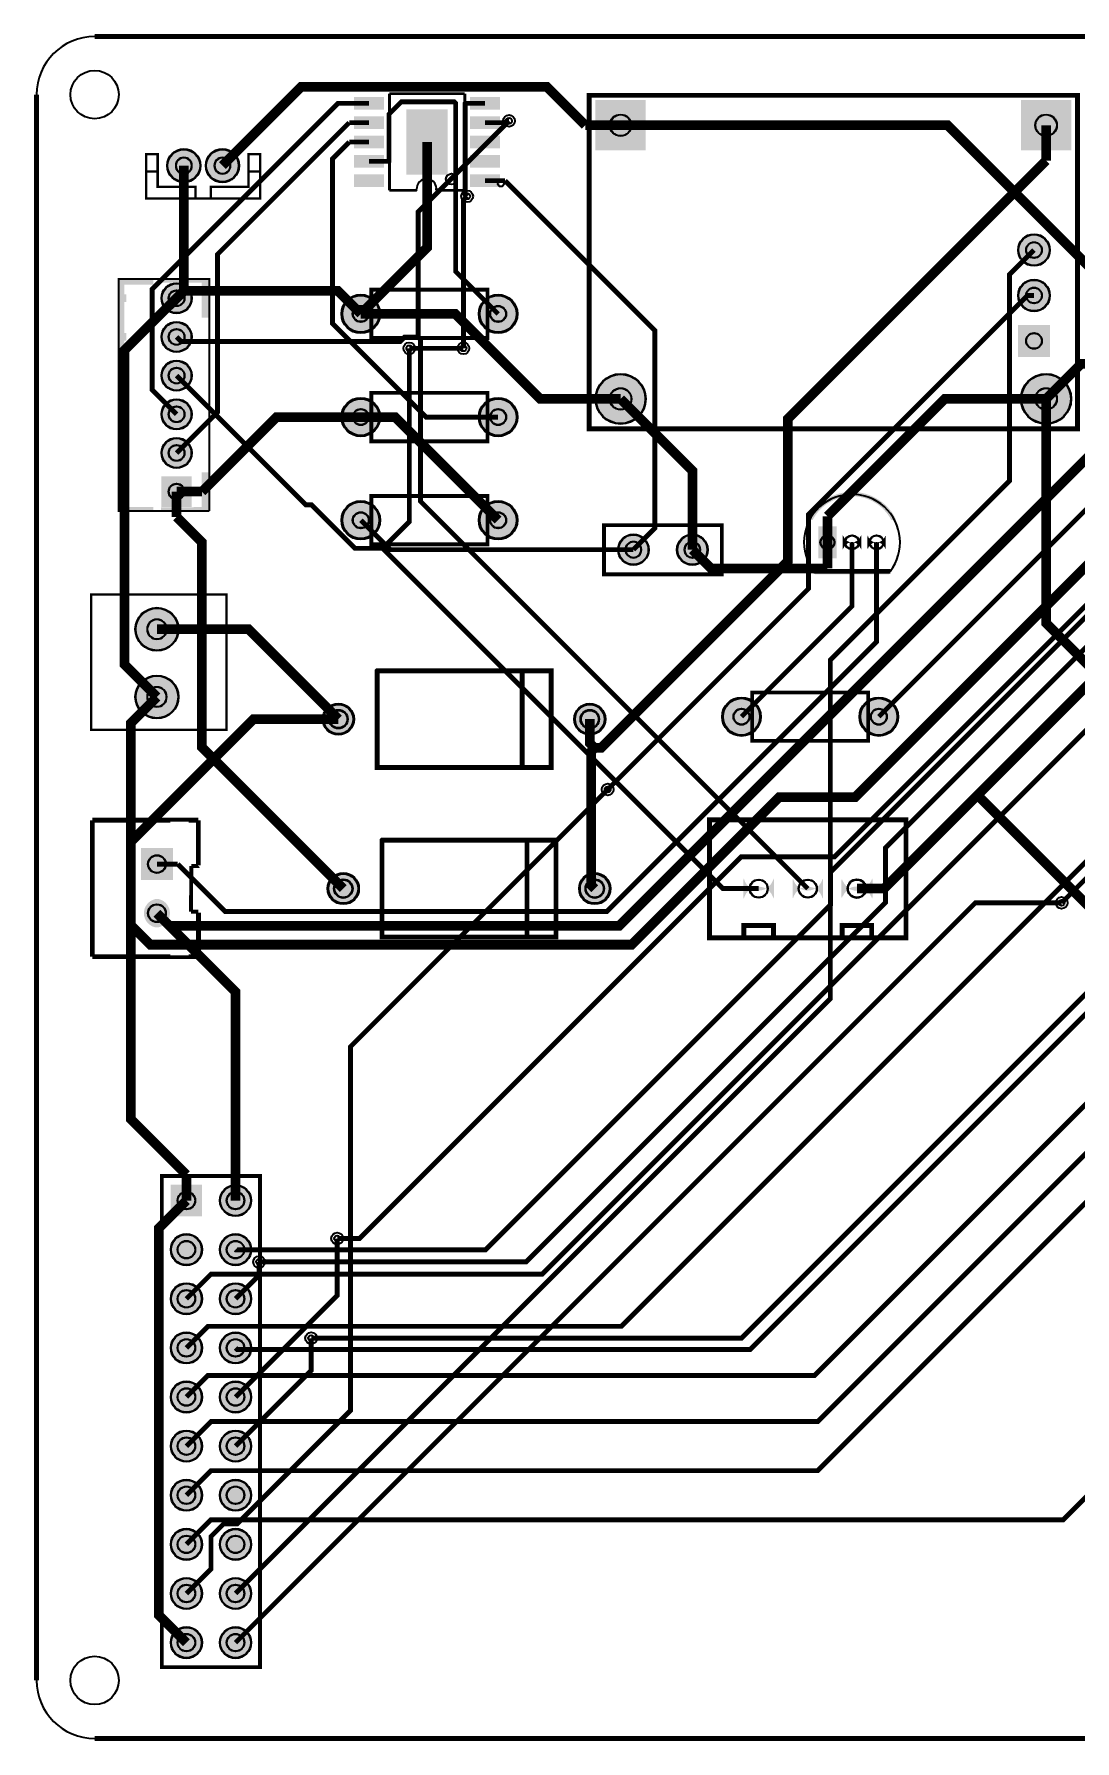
# Model space of a CAD drawing. Header units: millimetres. Extents: x -0.1 to 94.1, y -0.1 to 88.1.
# Drawn here: x -0.1 to 53.7, y -0.1 to 88.1 of the extents above; entities that cross this region are included whole.
import ezdxf

# ---------------------------------------------------------------- set-up
doc = ezdxf.new("R2010")
doc.units = ezdxf.units.MM
for name, color, linetype, true_color in [('BoardOutLine', 7, 'Continuous', 0xff00ff), ('BottomLayer', 7, 'Continuous', 0x0000ff), ('BottomSolderMaskLayer', 7, 'Continuous', 0xaa00ff), ('Document', 7, 'Continuous', 0xffffff), ('Hole', 7, 'Continuous', 0x222222), ('Multi-Layer', 7, 'Continuous', 0xc0c0c0), ('TopLayer', 7, 'Continuous', 0xff0000), ('TopPasteMaskLayer', 7, 'Continuous', 0x808080), ('TopSilkLayer', 7, 'Continuous', 0xffcc00), ('TopSolderMaskLayer', 7, 'Continuous', 0x800080)]:
    doc.layers.add(name, color=color, linetype=linetype, true_color=true_color)

msp = doc.modelspace()

# ---------------------------------------------------------------- hatches: boundary and pattern name
at = {"layer": 'BottomSolderMaskLayer'}
for points in [[(28.9, 84.714), (31.5, 84.714), (31.5, 82.113), (28.9, 82.113)], [(50.9, 84.714), (53.501, 84.714), (53.501, 82.113), (50.9, 82.113)], [(6.75, 81.326, 1), (8.477, 81.326, 1)], [(8.747, 81.326, 1), (10.474, 81.326, 1)], [(50.75, 76.963, 1), (52.4, 76.963, 1)], [(6.452, 74.47, 1), (8.026, 74.47, 1)], [(50.75, 74.613, 1), (52.4, 74.613, 1)], [(15.763, 73.66, 1), (17.765, 73.66, 1)], [(22.863, 73.66, 1), (24.865, 73.66, 1)], [(6.452, 72.469, 1), (8.026, 72.469, 1)], [(50.75, 73.089), (52.401, 73.089), (52.401, 71.438), (50.75, 71.438)], [(6.452, 70.47, 1), (8.026, 70.47, 1)], [(28.9, 69.263, 1), (31.501, 69.263, 1)], [(50.9, 69.263, 1), (53.501, 69.263, 1)], [(6.452, 68.468, 1), (8.026, 68.468, 1)], [(15.763, 68.326, 1), (17.765, 68.326, 1)], [(22.863, 68.326, 1), (24.865, 68.326, 1)], [(6.452, 66.469, 1), (8.026, 66.469, 1)], [(6.452, 63.683), (6.452, 65.258), (8.026, 65.258), (8.026, 63.683)], [(15.763, 62.992, 1), (17.765, 62.992, 1)], [(22.863, 62.992, 1), (24.865, 62.992, 1)], [(40.419, 62.675), (41.369, 62.675), (41.369, 61.024), (40.419, 61.024)], [(30.066, 61.468, 1), (31.656, 61.468, 1)], [(33.114, 61.468, 1), (34.704, 61.468, 1)], [(42.639, 62.21, -0.785398), (41.689, 62.21), (41.689, 61.488, -0.785398), (42.639, 61.488)], [(43.909, 62.21, -0.785398), (42.959, 62.21), (42.959, 61.488, -0.785398), (43.909, 61.488)], [(5.105, 57.353, 1), (7.341, 57.353, 1)], [(5.105, 53.853, 1), (7.341, 53.853, 1)], [(14.795, 52.705, 1), (16.417, 52.705, 1)], [(27.795, 52.705, 1), (29.417, 52.705, 1)], [(35.448, 52.832, 1), (37.45, 52.832, 1)], [(42.548, 52.832, 1), (44.55, 52.832, 1)], [(7.049, 46.038), (7.049, 44.387), (5.398, 44.387), (5.398, 46.038)], [(15.049, 43.942, 1), (16.671, 43.942, 1)], [(28.049, 43.942, 1), (29.671, 43.942, 1)], [(38.125, 44.46, -0.785398), (36.551, 44.46), (36.551, 43.424, -0.785398), (38.125, 43.424)], [(40.665, 44.46, -0.785398), (39.091, 44.46), (39.091, 43.424, -0.785398), (40.665, 43.424)], [(43.231, 44.47, -0.785398), (41.605, 44.47), (41.605, 43.414, -0.785398), (43.231, 43.414)], [(6.327, 43.397, -0.785398), (6.327, 41.946), (6.119, 41.946, -0.785398), (6.119, 43.397)], [(8.56, 28.626), (8.56, 27), (6.934, 27), (6.934, 28.626)], [(9.474, 27.813, 1), (11.1, 27.813, 1)], [(6.934, 25.273, 1), (8.56, 25.273, 1)], [(9.474, 25.273, 1), (11.1, 25.273, 1)], [(6.934, 22.733, 1), (8.56, 22.733, 1)], [(9.474, 22.733, 1), (11.1, 22.733, 1)], [(6.934, 20.193, 1), (8.56, 20.193, 1)], [(9.474, 20.193, 1), (11.1, 20.193, 1)], [(6.934, 17.653, 1), (8.56, 17.653, 1)], [(9.474, 17.653, 1), (11.1, 17.653, 1)], [(6.934, 15.113, 1), (8.56, 15.113, 1)], [(9.474, 15.113, 1), (11.1, 15.113, 1)], [(6.934, 12.573, 1), (8.56, 12.573, 1)], [(9.474, 12.573, 1), (11.1, 12.573, 1)], [(6.934, 10.033, 1), (8.56, 10.033, 1)], [(9.474, 10.033, 1), (11.1, 10.033, 1)], [(6.934, 7.493, 1), (8.56, 7.493, 1)], [(9.474, 7.493, 1), (11.1, 7.493, 1)], [(6.934, 4.953, 1), (8.56, 4.953, 1)], [(9.474, 4.953, 1), (11.1, 4.953, 1)]]:
    msp.add_hatch(color=256, dxfattribs=at).paths.add_polyline_path(points)
at = {"layer": 'Document'}
for points in [[(39.874, 63.009), (40.128, 63.009), (40.161, 63.07), (40.197, 63.129), (40.233, 63.188), (40.272, 63.245), (40.313, 63.302), (40.355, 63.356), (40.398, 63.41), (40.444, 63.462), (40.49, 63.513), (40.539, 63.563), (40.589, 63.611), (40.64, 63.658), (40.692, 63.702), (40.746, 63.746), (40.802, 63.788), (40.858, 63.828), (40.916, 63.866), (40.974, 63.902), (41.034, 63.937), (41.095, 63.97), (41.157, 64.001), (41.22, 64.031), (41.283, 64.058), (41.348, 64.083), (41.413, 64.107), (41.478, 64.128), (41.545, 64.148), (41.612, 64.165), (41.679, 64.181), (41.747, 64.194), (41.815, 64.206), (41.884, 64.215), (41.953, 64.222), (42.022, 64.227), (42.091, 64.231), (42.16, 64.232), (42.229, 64.231), (42.298, 64.227), (42.367, 64.222), (42.436, 64.215), (42.505, 64.206), (42.573, 64.194), (42.641, 64.181), (42.708, 64.165), (42.775, 64.148), (42.842, 64.128), (42.908, 64.107), (42.973, 64.083), (43.037, 64.058), (43.101, 64.031), (43.163, 64.001), (43.225, 63.97), (43.286, 63.937), (43.346, 63.902), (43.405, 63.866), (43.462, 63.828), (43.519, 63.788), (43.574, 63.746), (43.628, 63.702), (43.68, 63.658), (43.732, 63.611), (43.781, 63.563), (43.83, 63.513), (43.877, 63.462), (43.922, 63.41), (43.966, 63.356), (44.008, 63.302), (44.048, 63.245), (44.087, 63.188), (44.124, 63.129), (44.159, 63.07), (44.192, 63.009), (44.446, 63.009), (44.319, 63.263), (44.28, 63.324), (44.238, 63.384), (44.196, 63.442), (44.151, 63.499), (44.105, 63.555), (44.057, 63.61), (44.008, 63.663), (43.957, 63.715), (43.905, 63.766), (43.852, 63.814), (43.797, 63.862), (43.74, 63.908), (43.683, 63.952), (43.624, 63.994), (43.564, 64.035), (43.503, 64.074), (43.441, 64.111), (43.378, 64.147), (43.313, 64.181), (43.248, 64.212), (43.182, 64.242), (43.115, 64.271), (43.048, 64.297), (42.979, 64.321), (42.91, 64.343), (42.841, 64.364), (42.771, 64.382), (42.7, 64.398), (42.629, 64.413), (42.557, 64.425), (42.486, 64.435), (42.414, 64.444), (42.341, 64.45), (42.269, 64.454), (42.196, 64.456), (42.124, 64.456), (42.051, 64.454), (41.979, 64.45), (41.907, 64.444), (41.835, 64.435), (41.763, 64.425), (41.691, 64.413), (41.62, 64.398), (41.55, 64.382), (41.479, 64.364), (41.41, 64.343), (41.341, 64.321), (41.272, 64.297), (41.205, 64.271), (41.138, 64.242), (41.072, 64.212), (41.007, 64.181), (40.943, 64.147), (40.879, 64.111), (40.817, 64.074), (40.756, 64.035), (40.696, 63.994), (40.637, 63.952), (40.58, 63.908), (40.524, 63.862), (40.469, 63.814), (40.415, 63.766), (40.363, 63.715), (40.312, 63.663), (40.263, 63.61), (40.215, 63.555), (40.169, 63.499), (40.125, 63.442), (40.082, 63.384), (40.041, 63.324), (40.001, 63.263)], [(40.259, 60.452), (44.069, 60.452), (44.069, 60.198), (40.259, 60.198)]]:
    msp.add_hatch(color=256, dxfattribs=at).paths.add_polyline_path(points)
at = {"layer": 'Multi-Layer'}
for points in [[(28.925, 84.688), (31.475, 84.688), (31.475, 82.138), (28.925, 82.138)], [(50.925, 84.688), (53.475, 84.688), (53.475, 82.138), (50.925, 82.138)], [(6.775, 81.326, 1), (8.452, 81.326, 1)], [(8.772, 81.326, 1), (10.448, 81.326, 1)], [(50.775, 76.963, 1), (52.375, 76.963, 1)], [(6.477, 74.47, 1), (8.001, 74.47, 1)], [(50.775, 74.613, 1), (52.375, 74.613, 1)], [(15.814, 73.66, 1), (17.714, 73.66, 1)], [(22.914, 73.66, 1), (24.814, 73.66, 1)], [(6.477, 72.469, 1), (8.001, 72.469, 1)], [(50.775, 73.063), (52.375, 73.063), (52.375, 71.463), (50.775, 71.463)], [(6.477, 70.47, 1), (8.001, 70.47, 1)], [(28.925, 69.263, 1), (31.475, 69.263, 1)], [(50.925, 69.263, 1), (53.475, 69.263, 1)], [(6.477, 68.468, 1), (8.001, 68.468, 1)], [(15.814, 68.326, 1), (17.714, 68.326, 1)], [(22.914, 68.326, 1), (24.814, 68.326, 1)], [(6.477, 66.469, 1), (8.001, 66.469, 1)], [(6.477, 63.708), (6.477, 65.232), (8.001, 65.232), (8.001, 63.708)], [(15.814, 62.992, 1), (17.714, 62.992, 1)], [(22.914, 62.992, 1), (24.814, 62.992, 1)], [(30.091, 61.468, 1), (31.631, 61.468, 1)], [(33.139, 61.468, 1), (34.679, 61.468, 1)], [(40.444, 62.649), (41.344, 62.649), (41.344, 61.049), (40.444, 61.049)], [(42.614, 62.199, -0.785398), (41.714, 62.199), (41.714, 61.499, -0.785398), (42.614, 61.499)], [(43.884, 62.199, -0.785398), (42.984, 62.199), (42.984, 61.499, -0.785398), (43.884, 61.499)], [(5.131, 57.353, 1), (7.315, 57.353, 1)], [(5.131, 53.853, 1), (7.315, 53.853, 1)], [(14.846, 52.705, 1), (16.366, 52.705, 1)], [(27.846, 52.705, 1), (29.366, 52.705, 1)], [(35.499, 52.832, 1), (37.399, 52.832, 1)], [(42.599, 52.832, 1), (44.499, 52.832, 1)], [(7.023, 46.012), (7.023, 44.412), (5.423, 44.412), (5.423, 46.012)], [(15.1, 43.942, 1), (16.62, 43.942, 1)], [(28.1, 43.942, 1), (29.62, 43.942, 1)], [(38.1, 44.45, -0.785398), (36.576, 44.45), (36.576, 43.434, -0.785398), (38.1, 43.434)], [(40.64, 44.45, -0.785398), (39.116, 44.45), (39.116, 43.434, -0.785398), (40.64, 43.434)], [(43.18, 44.45, -0.785398), (41.656, 44.45), (41.656, 43.434, -0.785398), (43.18, 43.434)], [(6.323, 43.372, -0.785398), (6.323, 41.972), (6.123, 41.972, -0.785398), (6.123, 43.372)], [(8.534, 28.6), (8.534, 27.026), (6.96, 27.026), (6.96, 28.6)], [(9.5, 27.813, 1), (11.074, 27.813, 1)], [(6.96, 25.273, 1), (8.534, 25.273, 1)], [(9.5, 25.273, 1), (11.074, 25.273, 1)], [(6.96, 22.733, 1), (8.534, 22.733, 1)], [(9.5, 22.733, 1), (11.074, 22.733, 1)], [(6.96, 20.193, 1), (8.534, 20.193, 1)], [(9.5, 20.193, 1), (11.074, 20.193, 1)], [(6.96, 17.653, 1), (8.534, 17.653, 1)], [(9.5, 17.653, 1), (11.074, 17.653, 1)], [(6.96, 15.113, 1), (8.534, 15.113, 1)], [(9.5, 15.113, 1), (11.074, 15.113, 1)], [(6.96, 12.573, 1), (8.534, 12.573, 1)], [(9.5, 12.573, 1), (11.074, 12.573, 1)], [(6.96, 10.033, 1), (8.534, 10.033, 1)], [(9.5, 10.033, 1), (11.074, 10.033, 1)], [(6.96, 7.493, 1), (8.534, 7.493, 1)], [(9.5, 7.493, 1), (11.074, 7.493, 1)], [(6.96, 4.953, 1), (8.534, 4.953, 1)], [(9.5, 4.953, 1), (11.074, 4.953, 1)]]:
    msp.add_hatch(color=256, dxfattribs=at).paths.add_polyline_path(points)
at = {"layer": 'TopLayer'}
for points in [[(17.943, 84.25), (16.443, 84.25), (16.443, 84.85), (17.943, 84.85)], [(23.943, 84.25), (22.443, 84.25), (22.443, 84.85), (23.943, 84.85)], [(17.943, 83.25), (16.443, 83.25), (16.443, 83.85), (17.943, 83.85)], [(21.243, 84.2), (21.243, 80.9), (19.143, 80.9), (19.143, 84.2)], [(23.943, 83.25), (22.443, 83.25), (22.443, 83.85), (23.943, 83.85)], [(17.943, 82.25), (16.443, 82.25), (16.443, 82.85), (17.943, 82.85)], [(23.943, 82.25), (22.443, 82.25), (22.443, 82.85), (23.943, 82.85)], [(17.943, 81.25), (16.443, 81.25), (16.443, 81.85), (17.943, 81.85)], [(23.943, 81.25), (22.443, 81.25), (22.443, 81.85), (23.943, 81.85)], [(17.943, 80.25), (16.443, 80.25), (16.443, 80.85), (17.943, 80.85)], [(23.943, 80.25), (22.443, 80.25), (22.443, 80.85), (23.943, 80.85)]]:
    msp.add_hatch(color=256, dxfattribs=at).paths.add_polyline_path(points)
at = {"layer": 'TopPasteMaskLayer'}
for points in [[(17.943, 84.25), (16.443, 84.25), (16.443, 84.85), (17.943, 84.85)], [(23.943, 84.25), (22.443, 84.25), (22.443, 84.85), (23.943, 84.85)], [(17.943, 83.25), (16.443, 83.25), (16.443, 83.85), (17.943, 83.85)], [(21.243, 84.2), (21.243, 80.9), (19.143, 80.9), (19.143, 84.2)], [(23.943, 83.25), (22.443, 83.25), (22.443, 83.85), (23.943, 83.85)], [(17.943, 82.25), (16.443, 82.25), (16.443, 82.85), (17.943, 82.85)], [(23.943, 82.25), (22.443, 82.25), (22.443, 82.85), (23.943, 82.85)], [(17.943, 81.25), (16.443, 81.25), (16.443, 81.85), (17.943, 81.85)], [(23.943, 81.25), (22.443, 81.25), (22.443, 81.85), (23.943, 81.85)], [(17.943, 80.25), (16.443, 80.25), (16.443, 80.85), (17.943, 80.85)], [(23.943, 80.25), (22.443, 80.25), (22.443, 80.85), (23.943, 80.85)]]:
    msp.add_hatch(color=256, dxfattribs=at).paths.add_polyline_path(points)
at = {"layer": 'TopSilkLayer'}
for points in [[(4.239, 75.469), (6.04, 75.451), (6.037, 75.169), (4.539, 75.169), (4.539, 74.669), (4.639, 74.669), (4.639, 74.469), (4.639, 74.269), (4.539, 74.269), (4.539, 72.669), (4.639, 72.669), (4.639, 72.269), (4.539, 72.269), (4.539, 70.669), (4.639, 70.669), (4.639, 70.269), (4.539, 70.269), (4.539, 68.669), (4.639, 68.669), (4.639, 68.269), (4.539, 68.269), (4.539, 66.669), (4.639, 66.669), (4.639, 66.269), (4.539, 66.269), (4.539, 64.669), (4.639, 64.669), (4.639, 64.269), (4.539, 64.269), (4.539, 63.669), (6.039, 63.669), (6.04, 63.452), (4.239, 63.452)], [(8.939, 73.469), (8.939, 75.469), (6.439, 75.469), (6.439, 75.269), (8.539, 75.269), (8.539, 73.469)], [(8.938, 63.47), (8.938, 65.469), (8.539, 65.469), (8.539, 63.669), (6.439, 63.658), (6.439, 63.47)]]:
    msp.add_hatch(color=256, dxfattribs=at).paths.add_polyline_path(points)
at = {"layer": 'TopSolderMaskLayer'}
for points in [[(17.968, 84.225), (16.418, 84.225), (16.418, 84.875), (17.968, 84.875)], [(23.968, 84.225), (22.418, 84.225), (22.418, 84.875), (23.968, 84.875)], [(17.968, 83.225), (16.418, 83.225), (16.418, 83.875), (17.968, 83.875)], [(21.259, 84.239), (21.259, 80.861), (19.127, 80.861), (19.127, 84.239)], [(23.968, 83.225), (22.418, 83.225), (22.418, 83.875), (23.968, 83.875)], [(28.9, 84.714), (31.5, 84.714), (31.5, 82.113), (28.9, 82.113)], [(50.9, 84.714), (53.501, 84.714), (53.501, 82.113), (50.9, 82.113)], [(6.75, 81.326, 1), (8.477, 81.326, 1)], [(8.747, 81.326, 1), (10.474, 81.326, 1)], [(17.968, 82.225), (16.418, 82.225), (16.418, 82.875), (17.968, 82.875)], [(23.968, 82.225), (22.418, 82.225), (22.418, 82.875), (23.968, 82.875)], [(17.968, 81.225), (16.418, 81.225), (16.418, 81.875), (17.968, 81.875)], [(23.968, 81.225), (22.418, 81.225), (22.418, 81.875), (23.968, 81.875)], [(17.968, 80.225), (16.418, 80.225), (16.418, 80.875), (17.968, 80.875)], [(23.968, 80.225), (22.418, 80.225), (22.418, 80.875), (23.968, 80.875)], [(50.75, 76.963, 1), (52.4, 76.963, 1)], [(6.452, 74.47, 1), (8.026, 74.47, 1)], [(50.75, 74.613, 1), (52.4, 74.613, 1)], [(15.763, 73.66, 1), (17.765, 73.66, 1)], [(22.863, 73.66, 1), (24.865, 73.66, 1)], [(6.452, 72.469, 1), (8.026, 72.469, 1)], [(50.75, 73.089), (52.401, 73.089), (52.401, 71.438), (50.75, 71.438)], [(6.452, 70.47, 1), (8.026, 70.47, 1)], [(28.9, 69.263, 1), (31.501, 69.263, 1)], [(50.9, 69.263, 1), (53.501, 69.263, 1)], [(6.452, 68.468, 1), (8.026, 68.468, 1)], [(15.763, 68.326, 1), (17.765, 68.326, 1)], [(22.863, 68.326, 1), (24.865, 68.326, 1)], [(6.452, 66.469, 1), (8.026, 66.469, 1)], [(6.452, 63.683), (6.452, 65.258), (8.026, 65.258), (8.026, 63.683)], [(15.763, 62.992, 1), (17.765, 62.992, 1)], [(22.863, 62.992, 1), (24.865, 62.992, 1)], [(40.419, 62.675), (41.369, 62.675), (41.369, 61.024), (40.419, 61.024)], [(30.066, 61.468, 1), (31.656, 61.468, 1)], [(33.114, 61.468, 1), (34.704, 61.468, 1)], [(42.639, 62.21, -0.785398), (41.689, 62.21), (41.689, 61.488, -0.785398), (42.639, 61.488)], [(43.909, 62.21, -0.785398), (42.959, 62.21), (42.959, 61.488, -0.785398), (43.909, 61.488)], [(5.105, 57.353, 1), (7.341, 57.353, 1)], [(5.105, 53.853, 1), (7.341, 53.853, 1)], [(14.795, 52.705, 1), (16.417, 52.705, 1)], [(27.795, 52.705, 1), (29.417, 52.705, 1)], [(35.448, 52.832, 1), (37.45, 52.832, 1)], [(42.548, 52.832, 1), (44.55, 52.832, 1)], [(7.049, 46.038), (7.049, 44.387), (5.398, 44.387), (5.398, 46.038)], [(15.049, 43.942, 1), (16.671, 43.942, 1)], [(28.049, 43.942, 1), (29.671, 43.942, 1)], [(38.125, 44.46, -0.785398), (36.551, 44.46), (36.551, 43.424, -0.785398), (38.125, 43.424)], [(40.665, 44.46, -0.785398), (39.091, 44.46), (39.091, 43.424, -0.785398), (40.665, 43.424)], [(43.231, 44.47, -0.785398), (41.605, 44.47), (41.605, 43.414, -0.785398), (43.231, 43.414)], [(6.327, 43.397, -0.785398), (6.327, 41.946), (6.119, 41.946, -0.785398), (6.119, 43.397)], [(8.56, 28.626), (8.56, 27), (6.934, 27), (6.934, 28.626)], [(9.474, 27.813, 1), (11.1, 27.813, 1)], [(6.934, 25.273, 1), (8.56, 25.273, 1)], [(9.474, 25.273, 1), (11.1, 25.273, 1)], [(6.934, 22.733, 1), (8.56, 22.733, 1)], [(9.474, 22.733, 1), (11.1, 22.733, 1)], [(6.934, 20.193, 1), (8.56, 20.193, 1)], [(9.474, 20.193, 1), (11.1, 20.193, 1)], [(6.934, 17.653, 1), (8.56, 17.653, 1)], [(9.474, 17.653, 1), (11.1, 17.653, 1)], [(6.934, 15.113, 1), (8.56, 15.113, 1)], [(9.474, 15.113, 1), (11.1, 15.113, 1)], [(6.934, 12.573, 1), (8.56, 12.573, 1)], [(9.474, 12.573, 1), (11.1, 12.573, 1)], [(6.934, 10.033, 1), (8.56, 10.033, 1)], [(9.474, 10.033, 1), (11.1, 10.033, 1)], [(6.934, 7.493, 1), (8.56, 7.493, 1)], [(9.474, 7.493, 1), (11.1, 7.493, 1)], [(6.934, 4.953, 1), (8.56, 4.953, 1)], [(9.474, 4.953, 1), (11.1, 4.953, 1)]]:
    msp.add_hatch(color=256, dxfattribs=at).paths.add_polyline_path(points)

# ---------------------------------------------------------------- linework, layer by layer
at = {"layer": 'BoardOutLine', "const_width": 0.254}
for points in [[(3, 88), (91, 88)], [(0, 3), (0, 85)], [(91, 0), (3, 0)]]:
    msp.add_lwpolyline(points, dxfattribs=at)
at = {"layer": 'BoardOutLine'}
for centre, start, end in [((3, 85), 90, 180), ((3, 3), 180, 270)]:
    msp.add_arc(centre, 3, start, end, dxfattribs=at)
at = {"layer": 'BottomLayer'}
for points, const_width in [([(24.429, 83.642), (19.727, 78.941), (19.727, 72.463)], 0.254), ([(30.2, 83.413), (47.112, 83.413), (58.674, 71.851), (58.674, 69.596)], 0.5), ([(7.614, 81.326), (7.614, 74.845)], 0.5), ([(22.07, 71.88), (22.07, 79.545), (22.264, 79.74)], 0.254), ([(10.287, 7.493), (41.043, 38.249), (41.043, 55.769), (50.304, 65.03), (50.304, 75.692), (51.575, 76.963)], 0.254), ([(7.614, 74.845), (7.239, 74.47)], 0.5), ([(7.614, 74.845), (15.579, 74.845), (16.764, 73.66)], 0.5), ([(6.223, 53.853), (4.541, 55.535), (4.541, 71.773), (7.239, 74.47)], 0.5), ([(19.727, 72.463), (19.031, 72.463), (18.797, 72.229), (7.479, 72.229), (7.239, 72.469)], 0.254), ([(19.727, 72.463), (19.856, 72.335), (19.856, 63.964), (39.878, 43.942)], 0.254), ([(17.894, 61.54), (19.272, 62.919), (19.272, 71.88)], 0.254), ([(7.239, 70.47), (13.925, 63.784), (13.925, 63.784), (14.213, 63.784), (16.457, 61.54), (17.893, 61.54), (17.894, 61.54)], 0.254), ([(30.2, 69.263), (33.909, 65.554), (33.909, 61.468)], 0.5), ([(52.2, 69.263), (52.2, 57.667), (54.876, 54.991)], 0.5), ([(7.239, 64.47), (7.239, 63.158)], 0.5), ([(15.86, 43.942), (8.551, 51.251), (8.551, 61.846), (7.239, 63.158)], 0.5), ([(42.164, 61.849), (42.164, 58.547), (36.449, 52.832)], 0.254), ([(40.894, 61.849), (40.894, 60.499)], 0.5), ([(37.338, 43.942), (35.491, 43.942), (17.894, 61.54)], 0.254), ([(40.894, 60.499), (34.879, 60.499), (33.909, 61.468)], 0.5), ([(48.653, 48.768), (54.876, 54.991)], 0.5), ([(7.747, 29.151), (4.872, 32.025), (4.872, 52.503), (6.223, 53.853)], 0.5), ([(7.747, 7.493), (9.017, 8.763), (9.017, 10.438), (9.678, 11.099), (10.376, 11.099), (16.228, 16.951), (16.228, 35.767), (29.531, 49.07)], 0.254), ([(42.418, 43.942), (43.827, 43.942), (48.653, 48.768)], 0.5), ([(48.653, 48.768), (54.876, 42.545)], 0.5), ([(10.287, 4.953), (48.538, 43.204), (53.002, 43.204)], 0.254), ([(10.287, 27.813), (10.287, 38.608), (6.223, 42.672)], 0.5), ([(7.747, 27.813), (7.747, 29.151)], 0.5), ([(7.747, 27.813), (6.327, 26.393), (6.327, 6.373), (7.747, 4.953)], 0.5), ([(10.287, 17.653), (15.545, 22.911), (15.545, 25.85)], 0.254), ([(10.287, 22.733), (11.508, 23.954), (11.508, 24.638)], 0.254), ([(10.287, 15.113), (14.199, 19.025), (14.199, 20.693)], 0.254)]:
    msp.add_lwpolyline(points, dxfattribs=dict(at, const_width=const_width))
at = {"layer": 'BottomSolderMaskLayer'}
for points in [[(7.616, 81.745), (7.611, 81.745)], [(9.613, 81.745), (9.607, 81.745)], [(7.616, 80.907), (7.611, 80.907)], [(9.613, 80.907), (9.607, 80.907)], [(30.858, 61.881), (30.864, 61.881)], [(33.906, 61.881), (33.912, 61.881)], [(30.858, 61.055), (30.864, 61.055)], [(33.906, 61.055), (33.912, 61.055)], [(5.712, 57.353), (5.712, 57.353)], [(6.735, 57.353), (6.735, 57.353)], [(5.712, 53.853), (5.712, 53.853)], [(6.735, 53.853), (6.735, 53.853)]]:
    msp.add_lwpolyline(points, close=True, dxfattribs=at)
for centre, radius in [((30.2, 83.413), 0.561), ((52.2, 83.413), 0.561), ((7.614, 81.326), 0.864), ((9.61, 81.326), 0.864), ((51.575, 76.963), 0.825), ((51.575, 76.963), 0.413), ((7.239, 74.47), 0.787), ((51.575, 74.613), 0.825), ((51.575, 74.613), 0.413), ((7.239, 74.47), 0.413), ((16.764, 73.66), 1.001), ((23.864, 73.66), 1.001), ((7.239, 72.469), 0.787), ((16.764, 73.66), 0.421), ((23.864, 73.66), 0.421), ((7.239, 72.469), 0.413), ((51.575, 72.263), 0.413), ((7.239, 70.47), 0.787), ((7.239, 70.47), 0.413), ((30.2, 69.263), 1.3), ((30.2, 69.263), 0.561), ((52.2, 69.263), 1.3), ((52.2, 69.263), 0.561), ((7.239, 68.468), 0.787), ((7.239, 68.468), 0.413), ((16.764, 68.326), 1.001), ((23.864, 68.326), 1.001), ((16.764, 68.326), 0.421), ((23.864, 68.326), 0.421), ((7.239, 66.469), 0.787), ((7.239, 66.469), 0.413), ((7.239, 64.47), 0.413), ((16.764, 62.992), 1.001), ((23.864, 62.992), 1.001), ((16.764, 62.992), 0.421), ((23.864, 62.992), 0.421), ((30.861, 61.468), 0.795), ((33.909, 61.468), 0.795), ((40.894, 61.849), 0.37), ((42.164, 61.849), 0.37), ((43.434, 61.849), 0.37), ((6.223, 57.353), 1.118), ((6.223, 53.853), 1.118), ((15.606, 52.705), 0.811), ((15.606, 52.705), 0.485), ((28.606, 52.705), 0.811), ((28.606, 52.705), 0.485), ((36.449, 52.832), 1.001), ((36.449, 52.832), 0.421), ((43.549, 52.832), 1.001), ((43.549, 52.832), 0.421), ((6.223, 45.212), 0.464), ((15.86, 43.942), 0.811), ((15.86, 43.942), 0.485), ((28.86, 43.942), 0.811), ((28.86, 43.942), 0.485), ((37.338, 43.942), 0.472), ((39.878, 43.942), 0.472), ((42.418, 43.942), 0.488), ((6.223, 42.672), 0.466), ((7.747, 27.813), 0.459), ((10.287, 27.813), 0.813), ((10.287, 27.813), 0.459), ((7.747, 25.273), 0.813), ((7.747, 25.273), 0.459), ((10.287, 25.273), 0.813), ((10.287, 25.273), 0.459), ((7.747, 22.733), 0.813), ((7.747, 22.733), 0.459), ((10.287, 22.733), 0.813), ((10.287, 22.733), 0.459), ((7.747, 20.193), 0.813), ((7.747, 20.193), 0.459), ((10.287, 20.193), 0.813), ((10.287, 20.193), 0.459), ((7.747, 17.653), 0.813), ((7.747, 17.653), 0.459), ((10.287, 17.653), 0.813), ((10.287, 17.653), 0.459), ((7.747, 15.113), 0.813), ((10.287, 15.113), 0.813), ((7.747, 15.113), 0.459), ((10.287, 15.113), 0.459), ((7.747, 12.573), 0.813), ((10.287, 12.573), 0.813), ((7.747, 12.573), 0.459), ((10.287, 12.573), 0.459), ((7.747, 10.033), 0.813), ((10.287, 10.033), 0.813), ((7.747, 10.033), 0.459), ((10.287, 10.033), 0.459), ((7.747, 7.493), 0.813), ((7.747, 7.493), 0.459), ((10.287, 7.493), 0.813), ((10.287, 7.493), 0.459), ((7.747, 4.953), 0.813), ((7.747, 4.953), 0.459), ((10.287, 4.953), 0.813), ((10.287, 4.953), 0.459)]:
    msp.add_circle(centre, radius, dxfattribs=at)
for centre, radius, start, end in [((7.611, 81.326), 0.419, 90, 270), ((7.616, 81.326), 0.419, 270, 90), ((9.607, 81.326), 0.419, 90, 270), ((9.613, 81.326), 0.419, 270, 90), ((30.858, 61.468), 0.413, 450, 270), ((30.864, 61.468), 0.413, 270, 450), ((33.906, 61.468), 0.413, 450, 270), ((33.912, 61.468), 0.413, 270, 450), ((6.223, 57.353), 0.511, 360, 180), ((6.223, 57.353), 0.511, 180, 360), ((6.223, 53.853), 0.511, 360, 180), ((6.223, 53.853), 0.511, 180, 360)]:
    msp.add_arc(centre, radius, start, end, dxfattribs=at)
at = {"layer": 'Document'}
msp.add_circle((24.003, 80.391), 0.15, dxfattribs=at)
at = {"layer": 'Hole'}
for centre in [(24.429, 83.642), (22.264, 79.74), (19.272, 71.88), (22.07, 71.88), (29.531, 49.07), (53.002, 43.204), (15.545, 25.85), (11.508, 24.638), (14.199, 20.693)]:
    msp.add_circle(centre, 0.153, dxfattribs=at)
at = {"layer": 'Multi-Layer'}
for points in [[(7.616, 81.732), (7.611, 81.732)], [(9.613, 81.732), (9.608, 81.732)], [(7.616, 80.919), (7.611, 80.919)], [(9.613, 80.919), (9.608, 80.919)], [(30.859, 61.868), (30.864, 61.868)], [(33.907, 61.868), (33.912, 61.868)], [(30.859, 61.068), (30.864, 61.068)], [(33.907, 61.068), (33.912, 61.068)], [(5.723, 57.353), (5.723, 57.353)], [(6.723, 57.353), (6.723, 57.353)], [(5.723, 53.853), (5.723, 53.853)], [(6.723, 53.853), (6.723, 53.853)]]:
    msp.add_lwpolyline(points, close=True, dxfattribs=at)
for centre, radius in [((3, 85), 1.25), ((24.429, 83.642), 0.305), ((30.2, 83.413), 0.55), ((52.2, 83.413), 0.55), ((7.614, 81.326), 0.838), ((9.61, 81.326), 0.838), ((22.264, 79.74), 0.305), ((51.575, 76.963), 0.8), ((51.575, 76.963), 0.4), ((7.239, 74.47), 0.762), ((51.575, 74.613), 0.8), ((7.239, 74.47), 0.4), ((16.764, 73.66), 0.95), ((23.864, 73.66), 0.95), ((51.575, 74.613), 0.4), ((16.764, 73.66), 0.4), ((23.864, 73.66), 0.4), ((7.239, 72.469), 0.762), ((7.239, 72.469), 0.4), ((51.575, 72.263), 0.4), ((19.272, 71.88), 0.305), ((22.07, 71.88), 0.305), ((7.239, 70.47), 0.762), ((7.239, 70.47), 0.4), ((30.2, 69.263), 1.275), ((30.2, 69.263), 0.55), ((52.2, 69.263), 1.275), ((52.2, 69.263), 0.55), ((7.239, 68.468), 0.762), ((7.239, 68.468), 0.4), ((16.764, 68.326), 0.95), ((23.864, 68.326), 0.95), ((16.764, 68.326), 0.4), ((23.864, 68.326), 0.4), ((7.239, 66.469), 0.762), ((7.239, 66.469), 0.4), ((7.239, 64.47), 0.4), ((16.764, 62.992), 0.95), ((23.864, 62.992), 0.95), ((16.764, 62.992), 0.4), ((23.864, 62.992), 0.4), ((30.861, 61.468), 0.77), ((33.909, 61.468), 0.77), ((40.894, 61.849), 0.35), ((42.164, 61.849), 0.35), ((43.434, 61.849), 0.35), ((6.223, 57.353), 1.092), ((6.223, 53.853), 1.092), ((15.606, 52.705), 0.76), ((15.606, 52.705), 0.455), ((28.606, 52.705), 0.76), ((28.606, 52.705), 0.455), ((36.449, 52.832), 0.95), ((36.449, 52.832), 0.4), ((43.549, 52.832), 0.95), ((43.549, 52.832), 0.4), ((29.531, 49.07), 0.305), ((6.223, 45.212), 0.45), ((15.86, 43.942), 0.76), ((15.86, 43.942), 0.455), ((28.86, 43.942), 0.76), ((28.86, 43.942), 0.455), ((37.338, 43.942), 0.457), ((39.878, 43.942), 0.457), ((42.418, 43.942), 0.457), ((53.002, 43.204), 0.305), ((6.223, 42.672), 0.45), ((7.747, 27.813), 0.445), ((10.287, 27.813), 0.787), ((10.287, 27.813), 0.445), ((7.747, 25.273), 0.787), ((7.747, 25.273), 0.445), ((10.287, 25.273), 0.787), ((10.287, 25.273), 0.445), ((15.545, 25.85), 0.305), ((11.508, 24.638), 0.305), ((7.747, 22.733), 0.787), ((7.747, 22.733), 0.445), ((10.287, 22.733), 0.787), ((10.287, 22.733), 0.445), ((7.747, 20.193), 0.787), ((7.747, 20.193), 0.445), ((10.287, 20.193), 0.787), ((10.287, 20.193), 0.445), ((14.199, 20.693), 0.305), ((7.747, 17.653), 0.787), ((7.747, 17.653), 0.445), ((10.287, 17.653), 0.787), ((10.287, 17.653), 0.445), ((7.747, 15.113), 0.787), ((10.287, 15.113), 0.787), ((7.747, 15.113), 0.445), ((10.287, 15.113), 0.445), ((7.747, 12.573), 0.787), ((10.287, 12.573), 0.787), ((7.747, 12.573), 0.445), ((10.287, 12.573), 0.445), ((7.747, 10.033), 0.787), ((10.287, 10.033), 0.787), ((7.747, 10.033), 0.445), ((10.287, 10.033), 0.445), ((7.747, 7.493), 0.787), ((10.287, 7.493), 0.787), ((7.747, 7.493), 0.445), ((10.287, 7.493), 0.445), ((7.747, 4.953), 0.787), ((7.747, 4.953), 0.445), ((10.287, 4.953), 0.787), ((10.287, 4.953), 0.445), ((3, 3), 1.25)]:
    msp.add_circle(centre, radius, dxfattribs=at)
for centre, radius, start, end in [((7.611, 81.326), 0.406, 90, 270), ((7.616, 81.326), 0.406, 270, 90), ((9.608, 81.326), 0.406, 90, 270), ((9.613, 81.326), 0.406, 270, 90), ((30.859, 61.468), 0.4, 450, 270), ((30.864, 61.468), 0.4, 270, 450), ((33.907, 61.468), 0.4, 450, 270), ((33.912, 61.468), 0.4, 270, 450), ((6.223, 57.353), 0.5, 360, 180), ((6.223, 57.353), 0.5, 180, 360), ((6.223, 53.853), 0.5, 360, 180), ((6.223, 53.853), 0.5, 180, 360)]:
    msp.add_arc(centre, radius, start, end, dxfattribs=at)
at = {"layer": 'TopLayer'}
for points, const_width in [([(28.375, 83.413), (26.383, 85.405), (13.689, 85.405), (9.61, 81.326)], 0.5), ([(18.221, 81.55), (18.222, 81.551), (18.222, 83.987), (18.863, 84.628), (21.597, 84.628), (21.671, 84.554), (21.671, 75.853), (23.864, 73.66)], 0.254), ([(17.193, 84.55), (15.593, 84.55), (5.982, 74.939), (5.982, 69.725), (7.239, 68.468)], 0.254), ([(22.165, 84.55), (22.164, 84.549), (22.164, 79.84), (22.264, 79.74)], 0.254), ([(23.193, 84.55), (22.165, 84.55)], 0.254), ([(16.165, 83.55), (9.35, 76.735), (9.35, 68.581), (7.239, 66.469)], 0.254), ([(17.193, 83.55), (16.165, 83.55)], 0.254), ([(23.193, 83.55), (24.221, 83.55)], 0.254), ([(24.429, 83.642), (24.313, 83.642), (24.221, 83.55)], 0.254), ([(30.2, 83.413), (28.375, 83.413)], 0.5), ([(52.2, 83.413), (52.2, 81.588)], 0.5), ([(16.165, 82.55), (15.301, 81.686), (15.301, 73.158), (20.133, 68.326), (23.864, 68.326)], 0.254), ([(17.193, 82.55), (16.165, 82.55)], 0.254), ([(20.193, 82.55), (20.193, 77.089), (16.764, 73.66)], 0.5), ([(17.193, 81.55), (18.221, 81.55)], 0.254), ([(28.86, 51.217), (29.195, 51.217), (38.846, 60.868), (38.846, 68.233), (52.2, 81.588)], 0.5), ([(23.193, 80.55), (24.221, 80.55)], 0.254), ([(30.861, 61.468), (31.964, 62.571), (31.964, 72.807), (24.221, 80.55)], 0.254), ([(51.575, 74.613), (51.236, 74.613), (39.913, 63.29), (39.913, 59.452), (29.531, 49.07)], 0.254), ([(30.2, 69.263), (26.051, 69.263), (21.654, 73.66), (16.764, 73.66)], 0.5), ([(19.272, 71.88), (22.07, 71.88)], 0.254), ([(10.287, 25.273), (10.294, 25.266), (23.214, 25.266), (41.062, 43.115), (41.062, 44.81), (63.435, 67.183), (72.453, 67.183), (73.192, 67.922), (73.192, 69.937), (72.136, 70.993)], 0.254), ([(61.214, 69.596), (59.733, 71.077), (54.014, 71.077), (52.2, 69.263)], 0.5), ([(63.754, 69.596), (62.158, 68.001), (56.11, 68.001), (30.128, 42.018), (6.877, 42.018), (6.223, 42.672)], 0.5), ([(52.2, 69.263), (46.958, 69.263), (40.894, 63.2)], 0.5), ([(8.551, 64.47), (12.407, 68.326), (16.764, 68.326)], 0.5), ([(15.545, 25.85), (16.699, 25.85), (36.438, 45.59), (41.268, 45.59), (63.533, 67.854), (71.537, 67.854), (72.136, 68.453)], 0.254), ([(23.864, 62.992), (18.53, 68.326), (16.764, 68.326)], 0.5), ([(61.591, 66.737), (57.454, 66.737), (43.549, 52.832)], 0.254), ([(11.508, 24.638), (25.305, 24.638), (43.893, 43.227), (43.893, 46.042), (63.765, 65.913), (72.136, 65.913)], 0.254), ([(7.239, 64.47), (8.551, 64.47)], 0.5), ([(10.287, 20.193), (10.371, 20.109), (36.892, 20.109), (68.726, 51.943), (72.387, 51.943), (73.323, 52.88), (73.323, 62.186), (72.136, 63.373)], 0.254), ([(30.861, 61.468), (18.288, 61.468), (16.764, 62.992)], 0.254), ([(40.894, 61.849), (40.894, 63.2)], 0.5), ([(43.434, 61.849), (43.434, 56.71), (29.478, 42.754), (9.758, 42.754), (7.301, 45.212)], 0.254), ([(15.606, 52.705), (11.21, 52.705), (4.866, 46.361), (4.866, 42.057), (5.879, 41.044), (30.772, 41.044), (38.401, 48.674), (42.336, 48.674), (54.876, 61.214)], 0.5), ([(15.606, 52.705), (10.958, 57.353), (6.223, 57.353)], 0.5), ([(72.136, 55.753), (71.378, 56.512), (58.648, 56.512), (26.139, 24.003), (9.017, 24.003), (7.747, 22.733)], 0.254), ([(72.136, 53.213), (62.147, 53.213), (30.242, 21.309), (8.863, 21.309), (7.747, 20.193)], 0.254), ([(28.606, 52.705), (28.606, 51.471), (28.86, 51.217)], 0.5), ([(64.525, 52.484), (62.282, 52.484), (53.002, 43.204)], 0.254), ([(28.86, 51.217), (28.676, 51.033), (28.676, 44.126), (28.86, 43.942)], 0.5), ([(7.747, 17.653), (8.862, 18.768), (40.231, 18.768), (72.136, 50.673)], 0.254), ([(14.199, 20.693), (36.44, 20.693), (66.379, 50.631)], 0.254), ([(7.747, 15.113), (9.017, 16.383), (40.386, 16.383), (72.136, 48.133)], 0.254), ([(6.223, 45.212), (7.301, 45.212)], 0.254), ([(7.747, 10.033), (9.017, 11.303), (53.086, 11.303), (87.376, 45.593)], 0.254), ([(7.747, 12.573), (9.017, 13.843), (40.386, 13.843), (72.136, 45.593)], 0.254)]:
    msp.add_lwpolyline(points, dxfattribs=dict(at, const_width=const_width))
at = {"layer": 'TopSilkLayer'}
for points, const_width in [([(22.143, 85.05), (18.243, 85.05)], 0.15), ([(18.243, 80.05), (18.243, 85.05)], 0.15), ([(22.143, 80.05), (22.143, 85.05)], 0.15), ([(11.561, 81.026), (11.561, 81.925), (10.961, 81.925), (10.961, 81.026), (11.561, 81.026), (11.561, 79.627), (9.011, 79.627), (8.213, 79.627), (5.663, 79.627), (5.663, 81.026), (5.663, 81.925), (6.262, 81.925), (6.262, 81.026), (5.663, 81.026)], 0.127), ([(6.262, 81.026), (6.262, 80.226), (8.213, 80.226), (8.213, 79.627)], 0.127), ([(10.961, 81.026), (10.961, 80.226), (9.011, 80.226), (9.011, 79.627)], 0.127), ([(19.653, 80.09), (19.613, 80.05), (19.373, 80.05), (18.243, 80.05)], 0.15), ([(20.673, 80.05), (20.673, 80.15)], 0.15), ([(22.143, 80.05), (20.673, 80.05)], 0.15), ([(8.939, 63.469), (8.938, 75.469), (4.239, 75.469), (4.239, 63.469), (8.938, 63.47)], 0.1), ([(44.144, 60.349), (40.184, 60.349)], 0.254), ([(8.423, 52.153), (8.423, 59.153)], 0.127), ([(2.884, 47.48), (6.916, 47.48)], 0.254), ([(2.884, 40.424), (2.884, 47.48)], 0.254), ([(6.815, 47.509), (7.985, 47.505)], 0.2), ([(8.365, 47.48), (7.861, 47.48)], 0.254), ([(8.365, 45.149), (8.365, 47.48)], 0.254), ([(7.981, 42.755), (8.005, 45.113)], 0.2), ([(8.005, 45.113), (8.369, 45.113), (8.372, 45.116)], 0.2), ([(8.365, 42.755), (7.981, 42.755)], 0.2), ([(8.368, 40.427), (8.368, 42.704)], 0.254), ([(6.916, 40.424), (2.884, 40.424)], 0.254), ([(6.92, 40.398), (7.864, 40.398)], 0.2), ([(7.861, 40.424), (8.365, 40.424)], 0.254)]:
    msp.add_lwpolyline(points, dxfattribs=dict(at, const_width=const_width))
for points, const_width in [([(28.575, 84.963), (53.825, 84.963), (53.825, 67.713), (28.575, 67.713), (28.575, 84.963)], 0.254), ([(23.314, 72.41), (23.314, 74.91), (17.314, 74.91), (17.314, 72.41), (23.314, 72.41)], 0.2), ([(23.314, 67.076), (23.314, 69.576), (17.314, 69.576), (17.314, 67.076), (23.314, 67.076)], 0.2), ([(23.314, 61.742), (23.314, 64.242), (17.314, 64.242), (17.314, 61.742), (23.314, 61.742)], 0.2), ([(35.433, 62.738), (29.337, 62.738), (29.337, 60.198), (35.433, 60.198), (35.433, 62.738)], 0.201), ([(2.823, 52.153), (8.423, 52.153), (9.823, 52.153), (9.823, 59.153), (8.423, 59.153), (2.823, 59.153), (2.823, 52.153)], 0.127), ([(17.606, 55.205), (17.607, 50.205), (26.606, 50.205), (26.606, 55.206), (17.607, 55.206), (17.606, 55.205)], 0.254), ([(25.106, 55.205), (26.606, 55.205), (26.606, 50.205), (25.106, 50.205), (25.106, 55.205)], 0.254), ([(42.999, 51.582), (42.999, 54.082), (36.999, 54.082), (36.999, 51.582), (42.999, 51.582)], 0.2), ([(34.798, 47.498), (44.958, 47.498), (44.958, 41.402), (34.798, 41.402), (34.798, 47.498)], 0.254), ([(17.86, 46.442), (17.861, 41.442), (26.86, 41.442), (26.86, 46.443), (17.861, 46.443), (17.86, 46.442)], 0.254), ([(25.36, 46.442), (26.86, 46.442), (26.86, 41.442), (25.36, 41.442), (25.36, 46.442)], 0.254), ([(36.576, 42.037), (38.1, 42.037), (38.1, 41.402), (36.576, 41.402), (36.576, 42.037)], 0.254), ([(41.656, 42.037), (43.18, 42.037), (43.18, 41.402), (41.656, 41.402), (41.656, 42.037)], 0.254), ([(11.557, 29.083), (11.557, 27.178), (11.557, 3.683), (6.477, 3.683), (6.477, 27.178), (6.477, 29.083), (11.557, 29.083)], 0.203)]:
    msp.add_lwpolyline(points, close=True, dxfattribs=dict(at, const_width=const_width))
msp.add_circle((21.453, 80.63), 0.284, dxfattribs=at)
for centre, radius, start, end in [((20.149, 80.134), 0.498, 84.93969, 185.06031), ((20.193, 80.15), 0.48, 0, 90), ((42.164, 61.846), 2.484, 322.8995, 217.1005)]:
    msp.add_arc(centre, radius, start, end, dxfattribs=at)
at = {"layer": 'TopSolderMaskLayer'}
for points in [[(7.616, 81.745), (7.611, 81.745)], [(9.613, 81.745), (9.607, 81.745)], [(7.616, 80.907), (7.611, 80.907)], [(9.613, 80.907), (9.607, 80.907)], [(30.858, 61.881), (30.864, 61.881)], [(33.906, 61.881), (33.912, 61.881)], [(30.858, 61.055), (30.864, 61.055)], [(33.906, 61.055), (33.912, 61.055)], [(5.712, 57.353), (5.712, 57.353)], [(6.735, 57.353), (6.735, 57.353)], [(5.712, 53.853), (5.712, 53.853)], [(6.735, 53.853), (6.735, 53.853)]]:
    msp.add_lwpolyline(points, close=True, dxfattribs=at)
for centre, radius in [((30.2, 83.413), 0.561), ((52.2, 83.413), 0.561), ((7.614, 81.326), 0.864), ((9.61, 81.326), 0.864), ((51.575, 76.963), 0.825), ((51.575, 76.963), 0.413), ((7.239, 74.47), 0.787), ((51.575, 74.613), 0.825), ((51.575, 74.613), 0.413), ((7.239, 74.47), 0.413), ((16.764, 73.66), 1.001), ((23.864, 73.66), 1.001), ((7.239, 72.469), 0.787), ((16.764, 73.66), 0.421), ((23.864, 73.66), 0.421), ((7.239, 72.469), 0.413), ((51.575, 72.263), 0.413), ((7.239, 70.47), 0.787), ((7.239, 70.47), 0.413), ((30.2, 69.263), 1.3), ((30.2, 69.263), 0.561), ((52.2, 69.263), 1.3), ((52.2, 69.263), 0.561), ((7.239, 68.468), 0.787), ((7.239, 68.468), 0.413), ((16.764, 68.326), 1.001), ((23.864, 68.326), 1.001), ((16.764, 68.326), 0.421), ((23.864, 68.326), 0.421), ((7.239, 66.469), 0.787), ((7.239, 66.469), 0.413), ((7.239, 64.47), 0.413), ((16.764, 62.992), 1.001), ((23.864, 62.992), 1.001), ((16.764, 62.992), 0.421), ((23.864, 62.992), 0.421), ((30.861, 61.468), 0.795), ((33.909, 61.468), 0.795), ((40.894, 61.849), 0.37), ((42.164, 61.849), 0.37), ((43.434, 61.849), 0.37), ((6.223, 57.353), 1.118), ((6.223, 53.853), 1.118), ((15.606, 52.705), 0.811), ((15.606, 52.705), 0.485), ((28.606, 52.705), 0.811), ((28.606, 52.705), 0.485), ((36.449, 52.832), 1.001), ((36.449, 52.832), 0.421), ((43.549, 52.832), 1.001), ((43.549, 52.832), 0.421), ((6.223, 45.212), 0.464), ((15.86, 43.942), 0.811), ((15.86, 43.942), 0.485), ((28.86, 43.942), 0.811), ((28.86, 43.942), 0.485), ((37.338, 43.942), 0.472), ((39.878, 43.942), 0.472), ((42.418, 43.942), 0.488), ((6.223, 42.672), 0.466), ((7.747, 27.813), 0.459), ((10.287, 27.813), 0.813), ((10.287, 27.813), 0.459), ((7.747, 25.273), 0.813), ((7.747, 25.273), 0.459), ((10.287, 25.273), 0.813), ((10.287, 25.273), 0.459), ((7.747, 22.733), 0.813), ((7.747, 22.733), 0.459), ((10.287, 22.733), 0.813), ((10.287, 22.733), 0.459), ((7.747, 20.193), 0.813), ((7.747, 20.193), 0.459), ((10.287, 20.193), 0.813), ((10.287, 20.193), 0.459), ((7.747, 17.653), 0.813), ((7.747, 17.653), 0.459), ((10.287, 17.653), 0.813), ((10.287, 17.653), 0.459), ((7.747, 15.113), 0.813), ((10.287, 15.113), 0.813), ((7.747, 15.113), 0.459), ((10.287, 15.113), 0.459), ((7.747, 12.573), 0.813), ((10.287, 12.573), 0.813), ((7.747, 12.573), 0.459), ((10.287, 12.573), 0.459), ((7.747, 10.033), 0.813), ((10.287, 10.033), 0.813), ((7.747, 10.033), 0.459), ((10.287, 10.033), 0.459), ((7.747, 7.493), 0.813), ((7.747, 7.493), 0.459), ((10.287, 7.493), 0.813), ((10.287, 7.493), 0.459), ((7.747, 4.953), 0.813), ((7.747, 4.953), 0.459), ((10.287, 4.953), 0.813), ((10.287, 4.953), 0.459)]:
    msp.add_circle(centre, radius, dxfattribs=at)
for centre, radius, start, end in [((7.611, 81.326), 0.419, 90, 270), ((7.616, 81.326), 0.419, 270, 90), ((9.607, 81.326), 0.419, 90, 270), ((9.613, 81.326), 0.419, 270, 90), ((30.858, 61.468), 0.413, 450, 270), ((30.864, 61.468), 0.413, 270, 450), ((33.906, 61.468), 0.413, 450, 270), ((33.912, 61.468), 0.413, 270, 450), ((6.223, 57.353), 0.511, 360, 180), ((6.223, 57.353), 0.511, 180, 360), ((6.223, 53.853), 0.511, 360, 180), ((6.223, 53.853), 0.511, 180, 360)]:
    msp.add_arc(centre, radius, start, end, dxfattribs=at)

doc.saveas('drawing.dxf')
